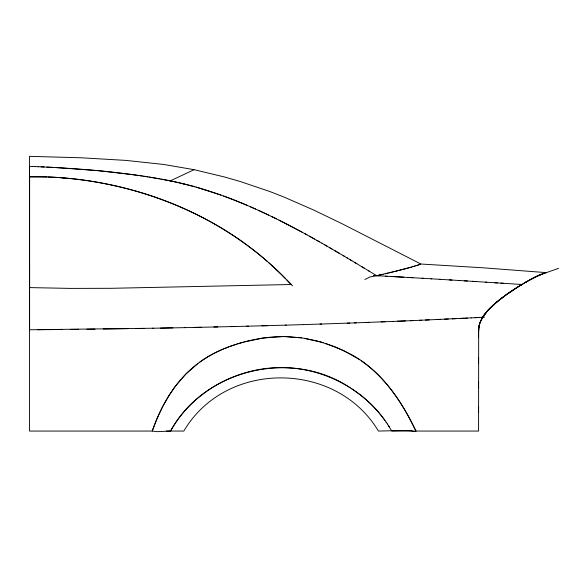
<?xml version="1.0" encoding="UTF-8"?>
<svg xmlns="http://www.w3.org/2000/svg" width="588" height="588" viewBox="0 0 588 588"><rect width="100%" height="100%" fill="white"/><g stroke="black" fill="none" stroke-linecap="round" stroke-linejoin="round"><path stroke-width="0.88" d="M546.274 272.626L483.593 267.834L420.898 264.027L341.878 223.631L313.433 209.945L284.541 197.281L269.855 191.534L239.963 181.427L224.8 177.061L194.128 169.682L163.567 164.442L125.869 160.399L81.151 157.782L29.466 156.342L29.628 329.772M478.581 412.629L478.581 406.492M478.581 388.065L478.581 381.928M478.581 363.502L478.581 357.364M414.76 431.055L478.581 431.055L478.669 329.037M478.581 332.213L478.573 334.256M478.573 332.801L478.617 330.184M478.581 332.095L478.713 328.486M478.595 331.059C478.772 314.72 493.957 304.283 505.548 295.25M478.625 329.927L478.757 328.016M478.728 328.317L479.948 322.731L482.608 317.307L478.022 317.542M478.735 328.207L478.794 327.714M478.823 327.626L478.897 327.06M478.911 326.781L479.117 325.715M478.985 326.494L479.33 324.804M479.227 325.201L479.639 323.679M479.757 323.29L480.029 322.489M480.102 322.305L482.608 317.307M162.295 407.352L157.121 418.406L152.219 431.055L29.466 431.055L29.466 265.386M162.92 406.146L168.999 395.57L175.106 386.617M181.001 379.304C167.94 394.32 158.782 412.364 152.219 431.055L157.209 431.658L170.579 431.041C204.102 369.227 292.155 348.383 350.272 387.86M166.47 431.048L170.579 431.041C192.291 391.865 236.67 367.522 281.13 367.581M482.895 316.851L488.246 310.067M482.917 316.822L486.592 311.927M483.571 315.837L485.784 312.904M175.922 385.537L185.97 373.961L197.884 363.516M486.43 312.11L489.539 308.7M487.062 311.375L495.067 303.511M181.949 378.231C193.305 365.383 207.748 355.417 223.587 348.912M488.547 309.744L489.98 308.266M489.944 308.288L498.058 300.99M490.341 307.899L492.171 306.135M492.538 305.789L493.655 304.768M495.735 302.938L497.316 301.607M496.257 302.489L496.779 302.056M497.815 301.188L504.151 296.271M498.337 300.769L498.859 300.35M498.8 300.394L500.998 298.653M499.374 299.931L500.439 299.094M500.925 298.719L501.99 297.896M501.954 297.925L502.725 297.344M502.689 297.366L503.446 296.8M503.887 296.47L504.857 295.757M512.354 290.509L505.283 295.441L507.576 293.802M506.011 294.919L520.071 285.599M199.869 362.046C212.907 352.579 228.019 346.376 243.498 342.157M507.459 293.882L511.376 291.185M508.208 293.361L508.855 292.912M510.127 292.038L510.751 291.611M364.847 279.535L369.624 277.088L377.342 275.544M511.964 290.795L513.456 289.803M511.979 290.781L513.317 289.869M513.434 289.818L517.381 287.275M514.698 288.995L515.669 288.37M515.919 288.179L521.152 284.945M517.646 287.098L519.241 286.099M519.432 285.996L521.74 284.585M520.351 285.43L521.402 284.79M519.719 285.812L520.174 285.533M520.145 284.379L521.894 284.489L521.049 285.004L528.215 280.807M522.636 284.048L526.738 281.645L525.187 282.541L525.937 282.108M527.37 281.284L539.674 274.971L558.6 268.341M527.987 280.939L529.751 279.954M528.877 280.432L532.449 278.484M530.317 279.638L530.986 279.271M530.861 279.344L531.934 278.763M531.567 278.962L534.426 277.448M532.199 278.624L535.822 276.735M532.956 278.212L533.456 277.948M533.514 277.926L534.022 277.661M534.095 277.624L536.484 276.411M534.374 277.477L535.418 276.948M194.018 169.734L170.314 180.876C129.639 172.835 88.244 169.131 46.871 167.102M535.22 277.051L536.021 276.654M535.756 276.779L536.543 276.397M536.748 276.286L536.285 276.522L541.504 274.28L540.74 274.552M351.697 354.726C381.575 371.359 401.611 400.773 415.9 431.055L414.672 431.57L410.725 430.695L404.081 430.497L378.4 431.055C336.571 360.753 225.902 359.577 183.838 431.055L170.579 431.041M536.807 276.264L540.181 274.765M537.314 276.029L539.247 275.155M537.755 275.809L538.77 275.36M539.431 275.066L539.718 274.949M420.648 264.13L416.076 265.71M539.71 274.964L540.828 274.522L540.254 274.743M224.667 348.471L228.629 346.927M539.938 274.868L541.254 274.368M419.817 264.453L418.34 264.975M229.621 346.56L232.598 345.509M544.539 273.229L545.73 272.817M544.414 273.273L543.488 273.596M543.069 273.743L542.268 274.023M541.761 274.192L542.312 274.001M233.59 345.171L236.56 344.2M417.627 265.217L412.93 266.651M237.567 343.884C251.657 339.511 266.335 336.828 281.108 336.601M415.04 266.033L410.071 267.466M410.814 267.261L411.534 267.055M409.307 267.672L410.328 267.386M408.528 267.885L409.615 267.584M408.873 267.79L406.889 268.326M408.101 267.996L406.036 268.554M405.161 268.789L406.47 268.437M403.802 269.135L404.72 268.9M405.61 268.665L399.847 270.157M244.49 341.885L263.306 338.019L282.784 336.586M403.353 269.26L398.789 270.429M397.701 270.708L399.465 270.267M395.959 271.141L397.385 270.789M396.841 270.921L398.436 270.524M395.07 271.369L396.312 271.061M392.96 271.891L395.224 271.333M391.792 272.185L393.232 271.825M392.284 272.053L380.355 274.875M391.329 272.288L389.359 272.773M388.352 273.008L385.236 273.751M381.333 274.655L383.075 274.251M381.259 274.669L376.68 275.691L368.309 270.62M379.017 275.177L379.686 275.022M378.349 275.324L377.68 275.471M481.462 317.366L484.519 317.211L483.248 316.315M465.402 318.181L471.216 317.887M471.142 317.895L476.875 317.601M475.016 317.696L478.816 317.505M452.187 318.821L455.994 318.637M464.248 318.233L419.391 320.313M459.809 318.453L467.416 318.079M444.557 319.181L448.372 318.997M425.44 320.048L429.269 319.879M436.913 319.534L440.735 319.358M410.38 320.703L421.611 320.217M397.334 321.246L405.433 320.908M413.526 320.57L392.343 321.452M393.276 321.408L365.229 322.503M381.112 321.893L385.169 321.732M354.388 322.9L368.926 322.364M349.706 323.069L319.997 324.076M347.14 323.157L356.181 322.834M303.555 324.605L321.585 324.025M285.246 325.157L303.643 324.598M261.932 325.811L286.209 325.127M246.468 326.222L267.775 325.649M230.996 326.612L248.548 326.171M235.714 326.494L184.544 327.648M213.811 327.016L217.905 326.921M193.349 327.465L201.537 327.288M185.161 327.634L152.395 328.251M160.59 328.104L172.872 327.876M286.922 280.02L291.236 284.504L111.169 288.304L70.406 288.399L29.628 287.598L29.628 176.834L46.702 176.937M153.549 328.229L29.466 329.78M136.012 328.53L144.2 328.391M29.628 176.834C56.279 176.29 82.952 179.068 109.03 184.522M127.817 328.655L103.231 329.008M86.84 329.221L95.036 329.118M70.45 329.405L78.645 329.317M62.255 329.493L37.661 329.714M48.716 329.618L53.258 329.574M281.762 336.593L284.136 336.586M413.57 431.055L391.77 431.041L387.338 423.926M283.717 336.586L285.489 336.608M285.026 336.601L301.681 337.857M281.189 367.581C322.195 367.581 362.943 388.286 386.184 422.235M286.334 336.623L301.556 337.843L317.814 341.099M32.421 166.492L29.466 166.389L29.584 175.893M47.915 176.981C135.777 180.494 223.638 215.186 285.518 278.594M32.369 166.492L35.368 166.61M35.273 166.602L38.323 166.727M38.169 166.72L44.218 166.977M41.072 166.838L53.067 167.411M373.299 275.515L374.923 275.596M374.409 275.566L378.981 275.809M55.573 167.543L98.997 170.755L136.482 175.15M385.75 276.184L394.813 276.683M376.68 275.691L387.102 276.257M379.605 274.375L381.972 274.508M395.224 276.705L412.945 277.72M391.16 276.478L403.882 277.198M407.403 277.404L423.632 278.352M431.092 278.793L440.169 279.337M422.015 278.249L431.754 278.83M458.331 280.447L467.409 281.013M449.247 279.888L460.161 280.564M439.868 279.322L452.047 280.064M485.578 282.159L497.404 282.916M472.333 281.321L486.857 282.24M464.219 280.814L476.493 281.586M500.902 283.137L521.894 284.489M494.655 282.74L503.74 283.32M62.24 177.782L64.033 177.936M137.915 175.356L142.23 175.988M143.663 176.209L145.096 176.422M146.53 176.65L147.963 176.878M149.396 177.106L156.555 178.311M304.363 338.262L323.179 342.628M157.981 178.561L159.414 178.811M160.84 179.068L162.266 179.333M163.692 179.597L176.496 182.177M170.314 180.876C196.936 186.198 222.771 194.937 247.702 205.602M110.147 184.757C167.683 196.862 222.837 222.543 267.224 261.366M177.907 182.493L194.768 186.741M182.324 183.515L184.029 183.926M318.924 341.4L335.608 347.023L351.154 354.424M196.157 187.131L220.912 195.076M325.326 343.304L343.59 350.529L359.797 359.724M223.624 196.054C255.148 207.549 285.231 222.631 314.477 239.007M250.341 206.741L255.604 209.063M258.22 210.239L268.642 215.09M271.23 216.333L276.389 218.854M278.962 220.125L301.887 232.076M304.408 233.443L306.929 234.825M309.413 236.192L322.121 243.329M316.983 240.419L319.49 241.837M321.989 243.256L344.421 256.309M324.495 244.689L326.994 246.122M329.486 247.563L331.977 249.003M334.469 250.459L339.452 253.377M343.171 255.567L347.368 258.051M346.905 257.779L369.242 271.186M349.39 259.257L351.874 260.741M354.358 262.226L356.835 263.711M361.796 266.695L364.281 268.187M351.918 388.918C364.744 397.29 376.048 408.006 384.949 420.479M361.399 360.819C386.169 378.069 403.14 404.176 415.9 431.055M268.797 262.755L281.042 274.148L292.53 285.878M386.154 422.191L387.36 423.963M388.484 425.675L389.609 427.447M478.581 337.549L478.573 334.182"/></g></svg>
